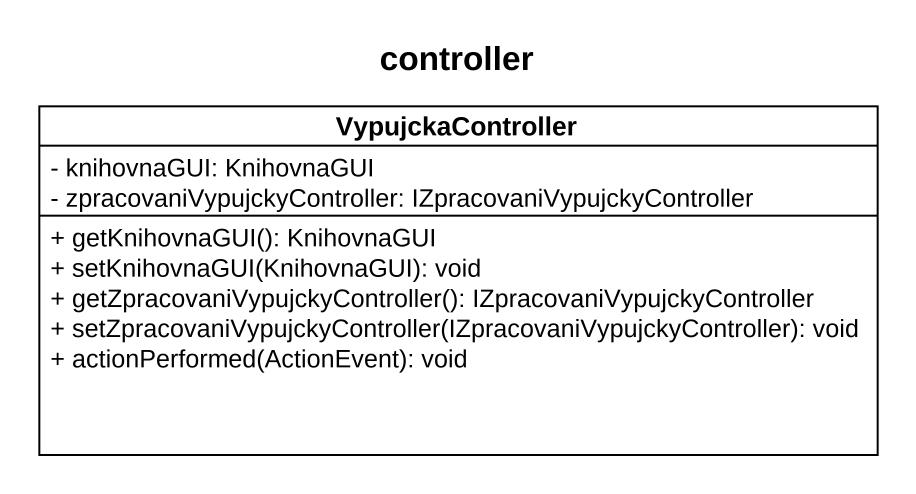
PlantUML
@startuml
title controller
hide circle
hide empty members
skinparam classAttributeIconSize 0
class VypujckaController {
  - knihovnaGUI: KnihovnaGUI
  - zpracovaniVypujckyController: IZpracovaniVypujckyController
  + getKnihovnaGUI(): KnihovnaGUI
  + setKnihovnaGUI(KnihovnaGUI): void
  + getZpracovaniVypujckyController(): IZpracovaniVypujckyController
  + setZpracovaniVypujckyController(IZpracovaniVypujckyController): void
  + actionPerformed(ActionEvent): void
}
@enduml
